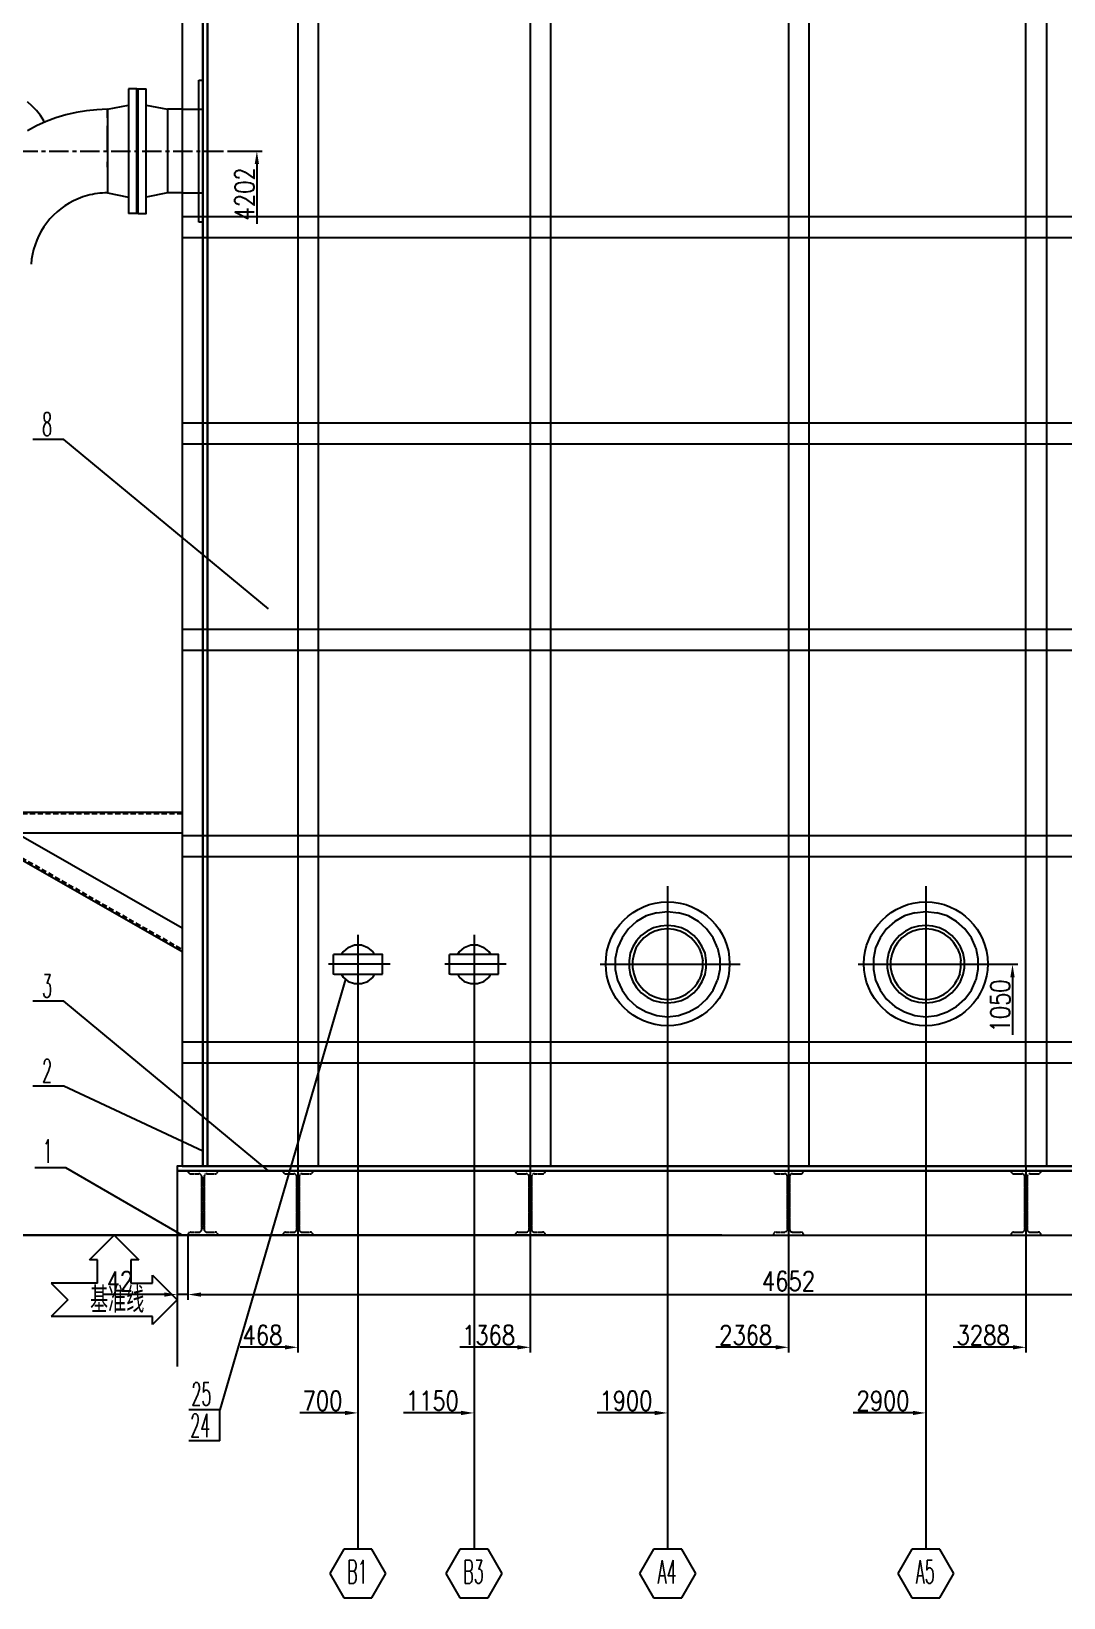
# Model space of a CAD drawing. Header units: millimetres. Extents: x -19109 to 7803, y 10081 to 29089.
# Drawn here: x -15458 to -11460, y 19967 to 26039 of the extents above; entities that cross this region are included whole.
import ezdxf
from ezdxf.enums import TextEntityAlignment as Align

# ---------------------------------------------------------------- set-up
doc = ezdxf.new("R2010")
doc.units = ezdxf.units.MM
for name, pattern in [('CENTER', [50.8, 31.75, -6.35, 6.35, -6.35]), ('CENTERX2', [4, 2.5, -0.5, 0.5, -0.5]), ('HIDDEN', [0.375, 0.25, -0.125])]:
    doc.linetypes.add(name, pattern=pattern)
for name, color, linetype in [('2细线层', 4, 'Continuous'), ('_CENTER', 1, 'CENTERX2'), ('DATA', 4, 'Continuous'), ('DIM', 4, 'Continuous'), ('HIDDEN', 6, 'HIDDEN')]:
    doc.layers.add(name, color=color, linetype=linetype)
doc.styles.add('JEREH', font='romans.shx', dxfattribs={"width": 0.7, "bigfont": 'hztxt.shx'})
doc.styles.add('TH_GBDIM', font='romans.shx', dxfattribs={"width": 0.8, "bigfont": 'gbcbig.shx'})
doc.styles.add('残雪', font='romans.shx', dxfattribs={"width": 0.5, "bigfont": 'hztxt.shx'})
doc.dimstyles.new('TH_GBDIM', dxfattribs={"dimscale": 10, "dimtxt": 7.5, "dimasz": 5, "dimexe": 2, "dimexo": 0, "dimgap": 1.5, "dimtad": 1, "dimdec": 0, "dimzin": 0, "dimdsep": 46, "dimtxsty": 'TH_GBDIM', "dimcen": 5, "dimclrd": 130, "dimclre": 130, "dimclrt": 3, "dimadec": 0, "dimazin": 0, "dimtfac": 0.714286, "dimtdec": 0, "dimtmove": 0, "dimatfit": 3, "dimfxl": 1, "dimtzin": 0, "dimlwd": -1, "dimlwe": -1, "dimarcsym": 0})
doc.dimstyles.new('TH_GBDIM1', dxfattribs={"dimscale": 10, "dimtxt": 7.5, "dimasz": 5, "dimexe": 2, "dimexo": 0, "dimgap": 1, "dimtad": 1, "dimjust": 2, "dimdec": 0, "dimzin": 0, "dimdsep": 46, "dimtxsty": 'TH_GBDIM', "dimcen": 5, "dimse1": 1, "dimsd1": 1, "dimclrd": 130, "dimclre": 130, "dimclrt": 3, "dimadec": 0, "dimazin": 0, "dimtfac": 0.714286, "dimtdec": 0, "dimtmove": 0, "dimatfit": 3, "dimfxl": 1, "dimtzin": 0, "dimlwd": -1, "dimlwe": -1, "dimarcsym": 0})

# ---------------------------------------------------------------- blocks, each defined once
blk = doc.blocks.new('*U2')
at = {"color": 0}
blk.add_lwpolyline([(400, 0), (400, -4696), (480, -4696), (480, 0)], close=True, dxfattribs=at)
blk = doc.blocks.new('*U3')
at = {"color": 0, "linetype": 'ByBlock', "lineweight": -2, "transparency": 16777216, "rotation": 90}
blk.add_blockref('*U2', (-14873.5, 21640.5), dxfattribs=at)
blk = doc.blocks.new('*U4')
at = {"color": 0}
blk.add_lwpolyline([(400, 0), (400, -4696), (480, -4696), (480, 0)], close=True, dxfattribs=at)
blk = doc.blocks.new('*U5')
at = {"color": 0, "linetype": 'ByBlock', "lineweight": -2, "transparency": 16777216, "rotation": 90}
blk.add_blockref('*U4', (20330.6, 26473.9), dxfattribs=at)
blk = doc.blocks.new('*U6')
at = {"color": 0}
blk.add_lwpolyline([(400, 0), (400, -4696), (480, -4696), (480, 0)], close=True, dxfattribs=at)
blk = doc.blocks.new('*U7')
at = {"color": 0, "linetype": 'ByBlock', "lineweight": -2, "transparency": 16777216, "rotation": 90}
blk.add_blockref('*U6', (20330.6, 26473.9), dxfattribs=at)
blk = doc.blocks.new('*U8')
at = {"color": 0}
blk.add_lwpolyline([(400, 0), (400, -4696), (480, -4696), (480, 0)], close=True, dxfattribs=at)
blk = doc.blocks.new('*U9')
at = {"color": 0, "linetype": 'ByBlock', "lineweight": -2, "transparency": 16777216, "rotation": 90}
blk.add_blockref('*U8', (20330.6, 26473.9), dxfattribs=at)
blk = doc.blocks.new('*U10')
at = {"color": 0}
blk.add_lwpolyline([(400, 0), (400, -4696), (480, -4696), (480, 0)], close=True, dxfattribs=at)
blk = doc.blocks.new('*U11')
at = {"color": 0, "linetype": 'ByBlock', "lineweight": -2, "transparency": 16777216, "rotation": 90}
blk.add_blockref('*U10', (20330.6, 26473.9), dxfattribs=at)
blk = doc.blocks.new('A$C671C6A0B')
at = {"color": 1, "linetype": 'CENTER', "lineweight": -3, "ltscale": 100}
for p, q in [((-9.9, 302.7), (-9.9, -298.7)), ((-271.4, 0), (271.4, 0))]:
    blk.add_line(p, q, dxfattribs=at)
for points in [[(-92.6, 187.3), (-130.3, 165.4)], [(-52.4, 199.5), (-92.6, 187.3)], [(-52.4, 199.5), (-9.9, 204.3), (-9.9, 204.3), (32.7, 199.5)], [(72.8, 187.3), (32.7, 199.5)], [(109.3, 165.4), (72.8, 187.3)], [(-161.9, 137.4), (-186.2, 102.2)], [(-130.3, 165.4), (-161.9, 137.4)], [(-88.9, 128.9), (-112, 111.9)], [(-64.6, 141.1), (-88.9, 128.9)], [(-59.7, 128.9), (-82.8, 116.8)], [(-37.8, 148.4), (-64.6, 141.1)], [(-35.4, 135), (-59.7, 128.9)], [(16.9, 148.4), (-9.9, 150.8), (-9.9, 150.8), (-37.8, 148.4)], [(14.5, 135), (-9.9, 137.4), (-9.9, 137.4), (-35.4, 135)], [(38.8, 128.9), (14.5, 135)], [(43.6, 141.1), (16.9, 148.4)], [(61.9, 116.8), (38.8, 128.9)], [(69.2, 128.9), (43.6, 141.1)], [(91.1, 111.9), (69.2, 128.9)], [(140.9, 137.4), (109.3, 165.4)], [(166.5, 102.2), (140.9, 137.4)], [(-204.5, 63.2), (-213, 21.9)], [(-186.2, 102.2), (-204.5, 63.2)], [(-144.9, 68.1), (-154.6, 42.6)], [(-130.3, 91.2), (-144.9, 68.1)], [(-132.7, 62), (-141.2, 37.7)], [(-119.3, 82.7), (-132.7, 62)], [(-112, 111.9), (-130.3, 91.2)], [(-102.3, 102.2), (-119.3, 82.7)], [(-82.8, 116.8), (-102.3, 102.2)], [(81.3, 102.2), (61.9, 116.8)], [(98.4, 82.7), (81.3, 102.2)], [(109.3, 91.2), (91.1, 111.9)], [(111.8, 62), (98.4, 82.7)], [(123.9, 68.1), (109.3, 91.2)], [(111.8, 62), (121.5, 37.7)], [(134.9, 42.6), (123.9, 68.1)], [(183.5, 63.2), (166.5, 102.2)], [(183.5, 63.2), (192, 21.9), (192, 21.9), (192, -20.7), (192, -20.7), (183.5, -62)], [(-213, 21.9), (-213, -20.7), (-213, -20.7), (-204.5, -62)], [(-154.6, 42.6), (-159.5, 14.6)], [(-159.5, 14.6), (-159.5, -13.4)], [(-141.2, 37.7), (-146.1, 13.4), (-146.1, 13.4), (-146.1, -12.2)], [(121.5, 37.7), (126.3, 13.4)], [(121.5, -36.5), (126.3, -12.2), (126.3, -12.2), (126.3, 13.4)], [(139.7, 14.6), (134.9, 42.6)], [(139.7, -13.4), (139.7, 14.6)], [(-159.5, -13.4), (-154.6, -40.1)], [(-154.6, -40.1), (-144.9, -66.9)], [(-146.1, -12.2), (-141.2, -36.5)], [(-141.2, -36.5), (-132.7, -59.6)], [(-132.7, -59.6), (-119.3, -81.5)], [(-9.9, -136.2), (5.7, -135.1), (20.8, -132.3), (35.2, -128.1), (48.9, -122.3), (61.8, -115.2), (73.9, -106.6), (85, -96.7), (95, -85.5), (104, -73.2), (111.8, -59.6)], [(121.5, -36.5), (111.8, -59.6)], [(123.9, -66.9), (134.9, -40.1)], [(134.9, -40.1), (139.7, -13.4)], [(-204.5, -62), (-186.2, -100.9)], [(-186.2, -100.9), (-161.9, -135)], [(-144.9, -66.9), (-130.3, -90)], [(-130.3, -90), (-112, -110.7)], [(-119.3, -81.5), (-102.3, -99.7)], [(-112, -110.7), (-88.9, -127.7)], [(-102.3, -99.7), (-82.8, -115.5)], [(-82.8, -115.5), (-59.7, -126.5)], [(69.2, -127.7), (91.1, -110.7)], [(91.1, -110.7), (109.3, -90)], [(109.3, -90), (123.9, -66.9)], [(140.9, -135), (166.5, -100.9)], [(166.5, -100.9), (183.5, -62)], [(-161.9, -135), (-130.3, -164.2)], [(-130.3, -164.2), (-92.6, -184.9)], [(-88.9, -127.7), (-64.6, -139.9)], [(-64.6, -139.9), (-37.8, -147.2), (-37.8, -147.2), (-9.9, -149.6), (-9.9, -149.6), (16.9, -147.2)], [(-59.7, -126.5), (-35.4, -133.8), (-35.4, -133.8), (-9.9, -136.2)], [(16.9, -147.2), (43.6, -139.9)], [(43.6, -139.9), (69.2, -127.7)], [(72.8, -184.9), (109.3, -164.2)], [(109.3, -164.2), (140.9, -135)], [(-92.6, -184.9), (-52.4, -198.2)], [(-52.4, -198.2), (-9.9, -203.1)], [(-9.9, -203.1), (32.7, -198.2)], [(32.7, -198.2), (72.8, -184.9)]]:
    blk.add_lwpolyline(points)
at = {"color": 0}
blk.add_circle((-9.9, 2), 240, dxfattribs=at)
blk = doc.blocks.new('A$C70F3503E')
at = {"color": 1, "linetype": 'CENTER', "lineweight": -3, "ltscale": 100}
for p, q in [((0, -113.9), (0, 149.8)), ((-124.9, 0), (113.6, 0))]:
    blk.add_line(p, q, dxfattribs=at)
at = {"lineweight": -3}
for points in [[(-38.2, 66.5), (-58.8, 49.6)], [(12.6, 75), (-14, 75), (-14, 75), (-38.2, 66.5)], [(38, 66.5), (12.6, 75)], [(57.4, 49.6), (38, 66.5)], [(-91.4, 38.7), (-95, 38.7)], [(-95, 38.7), (-95, -37.5), (-95, -37.5), (-91.4, -37.5)], [(-80.5, 38.7), (-91.4, 38.7)], [(-62.4, 38.7), (-80.5, 38.7)], [(-58.8, 49.6), (-64.8, 38.7)], [(-39.4, 38.7), (-62.4, 38.7)], [(-14, 38.7), (-39.4, 38.7)], [(12.6, 38.7), (-14, 38.7)], [(39.2, 38.7), (12.6, 38.7)], [(62.2, 38.7), (39.2, 38.7)], [(64.6, 37.5), (57.4, 49.6)], [(79.1, 38.7), (62.2, 38.7)], [(91.2, 38.7), (79.1, 38.7)], [(91.2, 38.7), (94.9, 38.7), (94.9, 38.7), (94.9, -37.5)], [(-91.4, -37.5), (-80.5, -37.5)], [(-80.5, -37.5), (-62.4, -37.5)], [(-64.8, -37.5), (-58.8, -48.4)], [(-62.4, -37.5), (-39.4, -37.5)], [(-58.8, -48.4), (-38.2, -65.3)], [(-39.4, -37.5), (-14, -37.5)], [(-14, -37.5), (12.6, -37.5)], [(-1.9, -37.5), (0.5, -37.5)], [(12.6, -37.5), (39.2, -37.5)], [(38, -65.3), (57.4, -48.4)], [(39.2, -37.5), (62.2, -37.5)], [(57.4, -48.4), (64.6, -37.5)], [(62.2, -37.5), (79.1, -37.5)], [(79.1, -37.5), (91.2, -37.5)], [(91.2, -37.5), (94.9, -37.5)], [(38, -65.3), (12.6, -75), (12.6, -75), (-14, -75), (-14, -75), (-38.2, -65.3)]]:
    blk.add_lwpolyline(points, dxfattribs=at)
blk = doc.blocks.new('*D41')
at = {"color": 130, "transparency": 16777216}
for p, q in [((-15862.6, 25574.5), (-15862.6, 28556.7)), ((-9167.5, 27266.5), (-9167.5, 28556.7)), ((-15812.6, 28536.7), (-9217.5, 28536.7))]:
    blk.add_line(p, q, dxfattribs=at)
for points in [[(-15812.6, 28545), (-15812.6, 28528.3), (-15862.6, 28536.7)], [(-9217.5, 28545), (-9217.5, 28528.3), (-9167.5, 28536.7)]]:
    blk.add_solid(points, dxfattribs=at)
at = {"layer": 'Defpoints', "color": 0, "transparency": 16777216}
for p in [(-9167.5, 28536.7), (-9167.5, 27266.5), (-15862.6, 25574.5)]:
    blk.add_point(p, dxfattribs=at)
at = {"color": 3, "transparency": 16777216, "insert": (-12515, 28589.2), "char_height": 75, "attachment_point": 5, "style": 'TH_GBDIM'}
blk.add_mtext('6695', dxfattribs=at)
blk = doc.blocks.new('*D42')
at = {"color": 130, "transparency": 16777216}
for p, q in [((-12784.2, 27972.4), (-16752.1, 27972.4)), ((-16732.1, 27922.4), (-16732.1, 21422.5)), ((-12784.2, 21372.5), (-16752.1, 21372.5))]:
    blk.add_line(p, q, dxfattribs=at)
for points in [[(-16740.5, 27922.4), (-16723.8, 27922.4), (-16732.1, 27972.4)], [(-16740.5, 21422.5), (-16723.8, 21422.5), (-16732.1, 21372.5)]]:
    blk.add_solid(points, dxfattribs=at)
at = {"layer": 'Defpoints', "color": 0, "transparency": 16777216}
for p in [(-12784.2, 27972.4), (-16732.1, 21372.5), (-12784.2, 21372.5)]:
    blk.add_point(p, dxfattribs=at)
at = {"color": 3, "transparency": 16777216, "insert": (-16784.6, 24672.5), "char_height": 75, "attachment_point": 5, "rotation": 90, "style": 'TH_GBDIM'}
blk.add_mtext('6600', dxfattribs=at)
blk = doc.blocks.new('A$C07553A29')
at = {"layer": 'HIDDEN', "lineweight": -3, "ltscale": 5}
for p, q in [((-58, -1.6), (-58, 0)), ((-58, 0), (58, 0)), ((58, -1.6), (58, 0)), ((-47.8, -11.7), (-15.4, -11.7)), ((-4.1, -226.1), (-4.1, -23.4)), ((-4.1, -23.4), (-4.1, -226.1)), ((-4.1, -226.1), (-4.1, -23.4)), ((-4.1, -23.4), (-4.1, -226.1)), ((4.1, -226.1), (4.1, -23.4)), ((4.1, -23.4), (4.1, -226.1)), ((4.1, -226.1), (4.1, -23.4)), ((4.1, -23.4), (4.1, -226.1)), ((15.4, -11.7), (47.8, -11.7)), ((-47.8, -237.9), (-15.4, -237.9)), ((15.4, -237.9), (47.8, -237.9)), ((-58, -248), (-58, -249.6)), ((-58, -249.6), (58, -249.6)), ((58, -248), (58, -249.6))]:
    blk.add_line(p, q, dxfattribs=at)
for centre, radius, start, end in [((-47.8, -1.6), 10.2, 180, 270), ((-15.8, -23.4), 11.7, 0, 90), ((15.8, -23.4), 11.7, 90, 180), ((47.8, -1.6), 10.2, 270, 0), ((-47.8, -248), 10.2, 90, 180), ((-15.8, -226.1), 11.7, 270, 0), ((15.8, -226.1), 11.7, 180, 270), ((47.8, -248), 10.2, 0, 90)]:
    blk.add_arc(centre, radius, start, end, dxfattribs=at)
blk = doc.blocks.new('*D45')
at = {"color": 130, "transparency": 16777216}
for p, q in [((-14893.5, 21372.5), (-14893.5, 21122.2)), ((-14851.5, 21372.5), (-14851.5, 21122.2)), ((-14943.5, 21142.2), (-15178.5, 21142.2)), ((-14851.5, 21142.2), (-14893.5, 21142.2)), ((-14801.5, 21142.2), (-14751.5, 21142.2))]:
    blk.add_line(p, q, dxfattribs=at)
for points in [[(-14943.5, 21150.5), (-14943.5, 21133.9), (-14893.5, 21142.2)], [(-14801.5, 21150.5), (-14801.5, 21133.9), (-14851.5, 21142.2)]]:
    blk.add_solid(points, dxfattribs=at)
at = {"layer": 'Defpoints', "color": 0, "transparency": 16777216}
for p in [(-14893.5, 21372.5), (-14851.5, 21372.5), (-14851.5, 21142.2)]:
    blk.add_point(p, dxfattribs=at)
at = {"color": 3, "transparency": 16777216, "insert": (-15114.9, 21194.7), "char_height": 75, "attachment_point": 5, "style": 'TH_GBDIM'}
blk.add_mtext('42', dxfattribs=at)
blk = doc.blocks.new('*D46')
at = {"color": 130, "transparency": 16777216}
for p, q in [((-10199.5, 21373.3), (-10199.5, 21122.2)), ((-14851.5, 21372.5), (-14851.5, 21122.2)), ((-14801.5, 21142.2), (-10249.5, 21142.2))]:
    blk.add_line(p, q, dxfattribs=at)
for points in [[(-14801.5, 21150.5), (-14801.5, 21133.9), (-14851.5, 21142.2)], [(-10249.5, 21150.5), (-10249.5, 21133.9), (-10199.5, 21142.2)]]:
    blk.add_solid(points, dxfattribs=at)
at = {"layer": 'Defpoints', "color": 0, "transparency": 16777216}
for p in [(-10199.5, 21373.3), (-14851.5, 21372.5), (-10199.5, 21142.2)]:
    blk.add_point(p, dxfattribs=at)
at = {"color": 3, "transparency": 16777216, "insert": (-12525.5, 21194.7), "char_height": 75, "attachment_point": 5, "style": 'TH_GBDIM'}
blk.add_mtext('4652', dxfattribs=at)
blk = doc.blocks.new('A$C12E202FC')
at = {"layer": 'DATA', "lineweight": -3}
for p, q in [((-95.6, -95.6), (0, 0)), ((0, 0), (95.6, -95.6)), ((-65, -95.6), (-95.6, -95.6)), ((-65, -185.8), (-65, -95.6)), ((65, -95.6), (65, -185.8)), ((95.6, -95.6), (65, -95.6)), ((149.2, -155.1), (244.8, -250.7)), ((149.2, -185.8), (149.2, -155.1)), ((-244.1, -185.8), (-179.1, -250.7)), ((-65, -185.8), (-244.1, -185.8)), ((65, -185.8), (149.2, -185.8)), ((-179.1, -250.7), (-244.1, -315.7)), ((244.8, -250.7), (149.2, -346.3)), ((149.2, -315.7), (-244.1, -315.7)), ((149.2, -346.3), (149.2, -315.7))]:
    blk.add_line(p, q, dxfattribs=at)
at = {"layer": 'DIM', "lineweight": -3, "style": 'JEREH', "width": 0.7}
blk.add_text('基准线', height=100, dxfattribs=at).set_placement((-93.2, -300.7))
blk = doc.blocks.new('*D52')
at = {"color": 130, "transparency": 16777216}
for p, q in [((-14425.5, 21640.5), (-14425.5, 20917.8)), ((-14475.5, 20937.8), (-14649.8, 20937.8))]:
    blk.add_line(p, q, dxfattribs=at)
blk.add_solid([(-14475.5, 20946.1), (-14475.5, 20929.5), (-14425.5, 20937.8)], dxfattribs=at)
at = {"layer": 'Defpoints', "color": 0, "transparency": 16777216}
for p in [(-14893.5, 21622.5), (-14425.5, 21640.5), (-14425.5, 20937.8)]:
    blk.add_point(p, dxfattribs=at)
at = {"color": 3, "transparency": 16777216, "insert": (-14562.6, 20985.3), "char_height": 75, "attachment_point": 5, "style": 'TH_GBDIM'}
blk.add_mtext('468', dxfattribs=at)
blk = doc.blocks.new('*D53')
at = {"color": 130, "transparency": 16777216}
for p, q in [((-13525.5, 21640.5), (-13525.5, 20917.8)), ((-13575.5, 20937.8), (-13798.3, 20937.8))]:
    blk.add_line(p, q, dxfattribs=at)
blk.add_solid([(-13575.5, 20946.1), (-13575.5, 20929.5), (-13525.5, 20937.8)], dxfattribs=at)
at = {"layer": 'Defpoints', "color": 0, "transparency": 16777216}
for p in [(-14893.5, 21622.5), (-13525.5, 21640.5), (-13525.5, 20937.8)]:
    blk.add_point(p, dxfattribs=at)
at = {"color": 3, "transparency": 16777216, "insert": (-13686.9, 20985.3), "char_height": 75, "attachment_point": 5, "style": 'TH_GBDIM'}
blk.add_mtext('1368', dxfattribs=at)
blk = doc.blocks.new('*D54')
at = {"color": 130, "transparency": 16777216}
for p, q in [((-12525.5, 21640.5), (-12525.5, 20917.8)), ((-12575.5, 20937.8), (-12806.9, 20937.8))]:
    blk.add_line(p, q, dxfattribs=at)
blk.add_solid([(-12575.5, 20946.1), (-12575.5, 20929.5), (-12525.5, 20937.8)], dxfattribs=at)
at = {"layer": 'Defpoints', "color": 0, "transparency": 16777216}
for p in [(-14893.5, 21622.5), (-12525.5, 21640.5), (-12525.5, 20937.8)]:
    blk.add_point(p, dxfattribs=at)
at = {"color": 3, "transparency": 16777216, "insert": (-12691.2, 20985.3), "char_height": 75, "attachment_point": 5, "style": 'TH_GBDIM'}
blk.add_mtext('2368', dxfattribs=at)
blk = doc.blocks.new('*D55')
at = {"color": 130, "transparency": 16777216}
for p, q in [((-11605.5, 21640.5), (-11605.5, 20917.8)), ((-11655.5, 20937.8), (-11886.9, 20937.8))]:
    blk.add_line(p, q, dxfattribs=at)
blk.add_solid([(-11655.5, 20946.1), (-11655.5, 20929.5), (-11605.5, 20937.8)], dxfattribs=at)
at = {"layer": 'Defpoints', "color": 0, "transparency": 16777216}
for p in [(-14893.5, 21640.5), (-11605.5, 21640.5), (-11605.5, 20937.8)]:
    blk.add_point(p, dxfattribs=at)
at = {"color": 3, "transparency": 16777216, "insert": (-11771.2, 20985.3), "char_height": 75, "attachment_point": 5, "style": 'TH_GBDIM'}
blk.add_mtext('3288', dxfattribs=at)
blk = doc.blocks.new('*D56')
at = {"color": 130, "transparency": 16777216}
for p, q in [((-10705.5, 21640.5), (-10705.5, 20917.8)), ((-10755.5, 20937.8), (-10986.9, 20937.8))]:
    blk.add_line(p, q, dxfattribs=at)
blk.add_solid([(-10755.5, 20946.1), (-10755.5, 20929.5), (-10705.5, 20937.8)], dxfattribs=at)
at = {"layer": 'Defpoints', "color": 0, "transparency": 16777216}
for p in [(-14893.5, 21640.5), (-10705.5, 21640.5), (-10705.5, 20937.8)]:
    blk.add_point(p, dxfattribs=at)
at = {"color": 3, "transparency": 16777216, "insert": (-10871.2, 20985.3), "char_height": 75, "attachment_point": 5, "style": 'TH_GBDIM'}
blk.add_mtext('4188', dxfattribs=at)
blk = doc.blocks.new('*D73')
at = {"color": 130, "transparency": 16777216}
for p, q in [((-11712.2, 22422.5), (-11637.7, 22422.5)), ((-11657.7, 22372.5), (-11657.7, 22149.7))]:
    blk.add_line(p, q, dxfattribs=at)
blk.add_solid([(-11666.1, 22372.5), (-11649.4, 22372.5), (-11657.7, 22422.5)], dxfattribs=at)
at = {"layer": 'Defpoints', "color": 0, "transparency": 16777216}
for p in [(-11712.2, 22422.5), (-11657.7, 22422.5), (-11741.4, 21372.5)]:
    blk.add_point(p, dxfattribs=at)
at = {"color": 3, "transparency": 16777216, "insert": (-11705.2, 22261.1), "char_height": 75, "attachment_point": 5, "rotation": 90, "style": 'TH_GBDIM'}
blk.add_mtext('1050', dxfattribs=at)
blk = doc.blocks.new('*D75')
at = {"color": 130, "transparency": 16777216}
for p, q in [((-14682.9, 25574.5), (-14564.6, 25574.5)), ((-14584.6, 25524.5), (-14584.6, 25293.1))]:
    blk.add_line(p, q, dxfattribs=at)
blk.add_solid([(-14593, 25524.5), (-14576.3, 25524.5), (-14584.6, 25574.5)], dxfattribs=at)
at = {"layer": 'Defpoints', "color": 0, "transparency": 16777216}
for p in [(-14682.9, 25574.5), (-14584.6, 25574.5), (-14667.9, 21372.5)]:
    blk.add_point(p, dxfattribs=at)
at = {"color": 3, "transparency": 16777216, "insert": (-14632.1, 25408.8), "char_height": 75, "attachment_point": 5, "rotation": 90, "style": 'TH_GBDIM'}
blk.add_mtext('4202', dxfattribs=at)
blk = doc.blocks.new('*D76')
at = {"color": 130, "transparency": 16777216}
for p, q in [((-10892, 26037.2), (-10892, 26355.2)), ((-10942, 26335.2), (-11156.3, 26335.2))]:
    blk.add_line(p, q, dxfattribs=at)
blk.add_solid([(-10942, 26343.5), (-10942, 26326.8), (-10892, 26335.2)], dxfattribs=at)
at = {"layer": 'Defpoints', "color": 0, "transparency": 16777216}
for p in [(-10892, 26335.2), (-10892, 26037.2), (-14893.5, 21445.5)]:
    blk.add_point(p, dxfattribs=at)
at = {"color": 3, "transparency": 16777216, "insert": (-11049.1, 26382.7), "char_height": 75, "attachment_point": 5, "style": 'TH_GBDIM'}
blk.add_mtext('4001', dxfattribs=at)
blk = doc.blocks.new('*D79')
at = {"color": 130, "transparency": 16777216}
for p, q in [((-13943.5, 27109.7), (-13943.5, 27274.2)), ((-13993.5, 27254.2), (-14167.8, 27254.2))]:
    blk.add_line(p, q, dxfattribs=at)
blk.add_solid([(-13993.5, 27262.5), (-13993.5, 27245.9), (-13943.5, 27254.2)], dxfattribs=at)
at = {"layer": 'Defpoints', "color": 0, "transparency": 16777216}
for p in [(-13943.5, 27254.2), (-13943.5, 27109.7), (-14893.5, 21445.5)]:
    blk.add_point(p, dxfattribs=at)
at = {"color": 3, "transparency": 16777216, "insert": (-14080.6, 27301.7), "char_height": 75, "attachment_point": 5, "style": 'TH_GBDIM'}
blk.add_mtext('950', dxfattribs=at)
blk = doc.blocks.new('*D80')
at = {"color": 130, "transparency": 16777216}
for p, q in [((-13043.5, 27268.9), (-13266.3, 27268.9)), ((-12993.5, 26102.3), (-12993.5, 27288.9))]:
    blk.add_line(p, q, dxfattribs=at)
blk.add_solid([(-13043.5, 27277.2), (-13043.5, 27260.5), (-12993.5, 27268.9)], dxfattribs=at)
at = {"layer": 'Defpoints', "color": 0, "transparency": 16777216}
for p in [(-12993.5, 27268.9), (-12993.5, 26102.3), (-14893.5, 21445.5)]:
    blk.add_point(p, dxfattribs=at)
at = {"color": 3, "transparency": 16777216, "insert": (-13154.9, 27316.4), "char_height": 75, "attachment_point": 5, "style": 'TH_GBDIM'}
blk.add_mtext('1900', dxfattribs=at)
blk = doc.blocks.new('*D81')
at = {"color": 130, "transparency": 16777216}
for p, q in [((-14193.5, 21800.1), (-14193.5, 20663.4)), ((-14243.5, 20683.4), (-14417.8, 20683.4))]:
    blk.add_line(p, q, dxfattribs=at)
blk.add_solid([(-14243.5, 20691.7), (-14243.5, 20675.1), (-14193.5, 20683.4)], dxfattribs=at)
at = {"layer": 'Defpoints', "color": 0, "transparency": 16777216}
for p in [(-14193.5, 21800.1), (-14893.5, 21445.5), (-14193.5, 20683.4)]:
    blk.add_point(p, dxfattribs=at)
at = {"color": 3, "transparency": 16777216, "insert": (-14330.6, 20730.9), "char_height": 75, "attachment_point": 5, "style": 'TH_GBDIM'}
blk.add_mtext('700', dxfattribs=at)
blk = doc.blocks.new('*D82')
at = {"color": 130, "transparency": 16777216}
for p, q in [((-13743.5, 20734.9), (-13743.5, 20663.4)), ((-13793.5, 20683.4), (-14016.3, 20683.4))]:
    blk.add_line(p, q, dxfattribs=at)
blk.add_solid([(-13793.5, 20691.7), (-13793.5, 20675.1), (-13743.5, 20683.4)], dxfattribs=at)
at = {"layer": 'Defpoints', "color": 0, "transparency": 16777216}
for p in [(-14893.5, 21372.5), (-13743.5, 20734.9), (-13743.5, 20683.4)]:
    blk.add_point(p, dxfattribs=at)
at = {"color": 3, "transparency": 16777216, "insert": (-13904.9, 20730.9), "char_height": 75, "attachment_point": 5, "style": 'TH_GBDIM'}
blk.add_mtext('1150', dxfattribs=at)
blk = doc.blocks.new('*D83')
at = {"color": 130, "transparency": 16777216}
for p, q in [((-12993.5, 21436.5), (-12993.5, 20663.4)), ((-13043.5, 20683.4), (-13266.3, 20683.4))]:
    blk.add_line(p, q, dxfattribs=at)
blk.add_solid([(-13043.5, 20691.7), (-13043.5, 20675.1), (-12993.5, 20683.4)], dxfattribs=at)
at = {"layer": 'Defpoints', "color": 0, "transparency": 16777216}
for p in [(-14893.5, 21497.5), (-12993.5, 21436.5), (-12993.5, 20683.4)]:
    blk.add_point(p, dxfattribs=at)
at = {"color": 3, "transparency": 16777216, "insert": (-13154.9, 20730.9), "char_height": 75, "attachment_point": 5, "style": 'TH_GBDIM'}
blk.add_mtext('1900', dxfattribs=at)
blk = doc.blocks.new('*D84')
at = {"color": 130, "transparency": 16777216}
for p, q in [((-11993.5, 21497.5), (-11993.5, 20663.4)), ((-12043.5, 20683.4), (-12274.9, 20683.4))]:
    blk.add_line(p, q, dxfattribs=at)
blk.add_solid([(-12043.5, 20691.7), (-12043.5, 20675.1), (-11993.5, 20683.4)], dxfattribs=at)
at = {"layer": 'Defpoints', "color": 0, "transparency": 16777216}
for p in [(-14893.5, 21497.5), (-11993.5, 21497.5), (-11993.5, 20683.4)]:
    blk.add_point(p, dxfattribs=at)
at = {"color": 3, "transparency": 16777216, "insert": (-12159.2, 20730.9), "char_height": 75, "attachment_point": 5, "style": 'TH_GBDIM'}
blk.add_mtext('2900', dxfattribs=at)

msp = doc.modelspace()

# ---------------------------------------------------------------- linework, layer by layer
at = {"lineweight": -3}
for p, q in [((-14809.5, 25299.5), (-14809.5, 25849.5)), ((-14809.5, 25849.5), (-14793.5, 25849.5)), ((-14793.5, 25412.7), (-14793.5, 25849.5)), ((-14873.5, 25736.7), (-14930.6, 25736.7)), ((-14873.5, 25736.7), (-14793.5, 25736.7)), ((-14793.5, 25574.5), (-14793.5, 25299.5)), ((-14873.5, 25412.7), (-14930.6, 25412.7)), ((-14873.5, 25412.7), (-14793.5, 25412.7)), ((-14793.5, 25299.5), (-14809.5, 25299.5))]:
    msp.add_line(p, q, dxfattribs=at)
at = {"color": 4, "lineweight": -3, "ltscale": 10}
for p, q in [((-15332.8, 24457.1), (-15452.8, 24457.1)), ((-14539.2, 23800.4), (-15332.8, 24457.1)), ((-14241.2, 22364.5), (-14728.3, 20695.5)), ((-15332.8, 22279.3), (-15452.8, 22279.3)), ((-14539.2, 21622.5), (-15332.8, 22279.3)), ((-15332.8, 21950.7), (-15452.8, 21950.7)), ((-14793.5, 21698.5), (-15332.8, 21950.7)), ((-15324.3, 21633.9), (-15444.3, 21633.9)), ((-14876.3, 21374.1), (-15324.3, 21633.9)), ((-14728.3, 20695.5), (-14848.3, 20695.5)), ((-14728.3, 20575.5), (-14728.3, 20695.5)), ((-14728.3, 20575.5), (-14848.3, 20575.5))]:
    msp.add_line(p, q, dxfattribs=at)
at = {"ltscale": 10}
for p, q in [((-15678.3, 23012.4), (-14873.5, 23012.4)), ((-14873.5, 23012.4), (-14873.5, 23005.4)), ((-15678.3, 22932.4), (-14873.5, 22932.4)), ((-15678.3, 22932.4), (-14873.5, 22472.1)), ((-15517.2, 22932.4), (-14873.5, 22564.2))]:
    msp.add_line(p, q, dxfattribs=at)
at = {"color": 0}
for p, q in [((-15553, 21372.5), (-14893.5, 21372.5)), ((-14893.5, 21372.5), (-10893.5, 21372.5)), ((-14893.5, 21372.5), (-14893.5, 20863.6))]:
    msp.add_line(p, q, dxfattribs=at)
for points in [[(-14873.5, 21640.5), (-14793.5, 21640.5), (-14793.5, 26140.5), (-14873.5, 26140.5)], [(-14793.5, 21640.5), (-14775.5, 21640.5), (-14775.5, 26140.5), (-14793.5, 26140.5)], [(-14775.5, 21640.5), (-10275.5, 21640.5), (-10275.5, 26140.5), (-14775.5, 26140.5)], [(-14425.5, 21640.5), (-14345.5, 21640.5), (-14345.5, 26140.5), (-14425.5, 26140.5)], [(-13525.5, 21640.5), (-13445.5, 21640.5), (-13445.5, 26140.5), (-13525.5, 26140.5)], [(-12525.5, 21640.5), (-12445.5, 21640.5), (-12445.5, 26140.5), (-12525.5, 26140.5)], [(-11525.5, 21640.5), (-11605.5, 21640.5), (-11605.5, 26140.5), (-11525.5, 26140.5)], [(-14893.5, 21622.5), (-10157.5, 21622.5), (-10157.5, 21640.5), (-14893.5, 21640.5)], [(-14893.5, 21372.5), (-10157.5, 21372.5), (-10157.5, 21622.5), (-14893.5, 21622.5)]]:
    msp.add_lwpolyline(points, close=True, dxfattribs=at)
at = {"lineweight": -3}
for points in [[(-15049.6, 25814.7), (-15049.6, 25816.1), (-15049.6, 25816.1), (-15081.4, 25816.1)], [(-15081.4, 25816.1), (-15081.4, 25814.7)], [(-15081.4, 25814.7), (-15081.4, 25811)], [(-15081.4, 25811), (-15081.4, 25805)], [(-15049.6, 25811), (-15049.6, 25814.7)], [(-15049.6, 25805), (-15049.6, 25811)], [(-15045.2, 25814.7), (-15045.2, 25816.1), (-15045.2, 25816.1), (-15013.4, 25816.1)], [(-15045.2, 25814.7), (-15045.2, 25811)], [(-15045.2, 25811), (-15045.2, 25805)], [(-15013.4, 25814.7), (-15013.4, 25816.1)], [(-15013.4, 25811), (-15013.4, 25814.7)], [(-15013.4, 25805), (-15013.4, 25811)], [(-15455, 25749.4), (-15473.7, 25765.5)], [(-15438.2, 25732), (-15455, 25749.4)], [(-15163.8, 25736), (-15163.8, 25736.7), (-15163.8, 25736.7), (-15081.4, 25752.7)], [(-15081.4, 25805), (-15081.4, 25796.3)], [(-15081.4, 25796.3), (-15081.4, 25785.6)], [(-15081.4, 25785.6), (-15081.4, 25772.8)], [(-15081.4, 25772.8), (-15081.4, 25757.8)], [(-15081.4, 25757.8), (-15081.4, 25741)], [(-15049.6, 25796.3), (-15049.6, 25805)], [(-15049.6, 25785.6), (-15049.6, 25796.3)], [(-15049.6, 25772.8), (-15049.6, 25785.6)], [(-15045.2, 25779.6), (-15049.6, 25779.6)], [(-15049.6, 25757.8), (-15049.6, 25772.8)], [(-15049.6, 25741), (-15049.6, 25757.8)], [(-15045.2, 25805), (-15045.2, 25796.3)], [(-15045.2, 25796.3), (-15045.2, 25785.6)], [(-15045.2, 25785.6), (-15045.2, 25772.8)], [(-15045.2, 25772.8), (-15045.2, 25757.8)], [(-15045.2, 25757.8), (-15045.2, 25741)], [(-15013.4, 25796.3), (-15013.4, 25805)], [(-15013.4, 25785.6), (-15013.4, 25796.3)], [(-15013.4, 25772.8), (-15013.4, 25785.6)], [(-15013.4, 25757.8), (-15013.4, 25772.8)], [(-15013.4, 25741), (-15013.4, 25757.8)], [(-15013.4, 25752.7), (-14930.6, 25736.7), (-14930.6, 25736.7), (-14930.6, 25704.3), (-14930.6, 25671.9), (-14930.6, 25639.5), (-14930.6, 25607.1), (-14930.6, 25574.7), (-14930.6, 25542.3), (-14930.6, 25509.9), (-14930.6, 25477.5), (-14930.6, 25445.1), (-14930.6, 25412.7), (-14930.6, 25412.7), (-15013.4, 25396.2)], [(-15423.2, 25712.5), (-15438.2, 25732)], [(-15401, 25689.4), (-15437.9, 25672.7)], [(-15410.4, 25691.8), (-15423.2, 25712.5)], [(-15407.4, 25686.1), (-15410.4, 25691.8)], [(-15363.2, 25703.8), (-15401, 25689.4)], [(-15324.3, 25715.6), (-15363.2, 25703.8)], [(-15284.8, 25724.6), (-15324.3, 25715.6)], [(-15244.9, 25731.3), (-15284.8, 25724.6)], [(-15163.8, 25736.7), (-15204.4, 25735.3), (-15204.4, 25735.3), (-15244.9, 25731.3)], [(-15163.8, 25736.7), (-15163.8, 25735.3)], [(-15163.8, 25736), (-15163.8, 25735.3)], [(-15163.8, 25735.3), (-15163.8, 25735.7)], [(-15163.8, 25731), (-15163.8, 25735.3)], [(-15163.8, 25734), (-15163.8, 25734.3)], [(-15163.8, 25734), (-15163.8, 25701.9), (-15163.8, 25669.7), (-15163.8, 25637.6), (-15163.8, 25605.5), (-15163.8, 25573.3), (-15163.8, 25541.2), (-15163.8, 25509.1), (-15163.8, 25476.9), (-15163.8, 25444.8), (-15163.8, 25412.7), (-15163.8, 25412.7), (-15081.4, 25396.2)], [(-15163.8, 25734), (-15163.8, 25701.9), (-15163.8, 25669.7), (-15163.8, 25637.6), (-15163.8, 25605.5), (-15163.8, 25573.3), (-15163.8, 25541.2), (-15163.8, 25509.1), (-15163.8, 25476.9), (-15163.8, 25444.8), (-15163.8, 25412.7)], [(-15163.8, 25724.3), (-15163.8, 25731)], [(-15163.8, 25714.9), (-15163.8, 25724.3)], [(-15163.8, 25703.2), (-15163.8, 25714.9)], [(-15163.8, 25703.2), (-15163.8, 25673.3)], [(-15081.4, 25741), (-15081.4, 25722.3)], [(-15081.4, 25722.3), (-15081.4, 25702.2)], [(-15081.4, 25702.2), (-15081.4, 25681)], [(-15049.6, 25722.3), (-15049.6, 25741)], [(-15049.6, 25702.2), (-15049.6, 25722.3)], [(-15049.6, 25681), (-15049.6, 25702.2)], [(-15045.2, 25741), (-15045.2, 25722.3)], [(-15045.2, 25722.3), (-15045.2, 25702.2)], [(-15045.2, 25702.2), (-15045.2, 25681)], [(-15013.4, 25722.3), (-15013.4, 25741)], [(-15013.4, 25702.2), (-15013.4, 25722.3)], [(-15013.4, 25681), (-15013.4, 25702.2)], [(-15437.9, 25672.7), (-15473.7, 25653.6)], [(-15163.8, 25655.6), (-15163.8, 25673.3)], [(-15163.8, 25636.5), (-15163.8, 25655.6)], [(-15163.8, 25616.4), (-15163.8, 25636.5)], [(-15081.4, 25681), (-15081.4, 25658.3)], [(-15081.4, 25658.3), (-15081.4, 25635.1)], [(-15081.4, 25635.1), (-15081.4, 25611)], [(-15049.6, 25658.3), (-15049.6, 25681)], [(-15049.6, 25635.1), (-15049.6, 25658.3)], [(-15049.6, 25611), (-15049.6, 25635.1)], [(-15045.2, 25681), (-15045.2, 25658.3)], [(-15045.2, 25658.3), (-15045.2, 25635.1)], [(-15045.2, 25635.1), (-15045.2, 25611)], [(-15013.4, 25658.3), (-15013.4, 25681)], [(-15013.4, 25635.1), (-15013.4, 25658.3)], [(-15013.4, 25611), (-15013.4, 25635.1)], [(-15164.2, 25574.5), (-15163.5, 25574.5)], [(-15163.8, 25595.6), (-15163.8, 25616.4)], [(-15163.8, 25574.5), (-15163.8, 25595.6)], [(-15163.8, 25574.5), (-15163.8, 25532.6)], [(-15081.4, 25611), (-15081.4, 25586.9)], [(-15081.4, 25586.9), (-15081.4, 25562.4)], [(-15081.4, 25562.4), (-15081.4, 25538)], [(-15049.6, 25586.9), (-15049.6, 25611)], [(-15049.6, 25562.4), (-15049.6, 25586.9)], [(-15049.6, 25538), (-15049.6, 25562.4)], [(-15045.2, 25611), (-15045.2, 25586.9)], [(-15045.2, 25586.9), (-15045.2, 25562.4)], [(-15045.2, 25562.4), (-15045.2, 25538)], [(-15013.4, 25586.9), (-15013.4, 25611)], [(-15013.4, 25562.4), (-15013.4, 25586.9)], [(-15013.4, 25538), (-15013.4, 25562.4)], [(-15163.8, 25512.5), (-15163.8, 25532.6)], [(-15163.8, 25512.5), (-15163.8, 25476)], [(-15081.4, 25538), (-15081.4, 25514.2)], [(-15081.4, 25514.2), (-15081.4, 25490.7)], [(-15049.6, 25514.2), (-15049.6, 25538)], [(-15049.6, 25490.7), (-15049.6, 25514.2)], [(-15045.2, 25538), (-15045.2, 25514.2)], [(-15045.2, 25514.2), (-15045.2, 25490.7)], [(-15013.4, 25514.2), (-15013.4, 25538)], [(-15013.4, 25490.7), (-15013.4, 25514.2)], [(-15163.8, 25476), (-15163.8, 25434.1)], [(-15081.4, 25490.7), (-15081.4, 25468.3)], [(-15081.4, 25468.3), (-15081.4, 25446.8)], [(-15081.4, 25446.8), (-15081.4, 25426.7)], [(-15049.6, 25468.3), (-15049.6, 25490.7)], [(-15049.6, 25446.8), (-15049.6, 25468.3)], [(-15049.6, 25426.7), (-15049.6, 25446.8)], [(-15045.2, 25490.7), (-15045.2, 25468.3)], [(-15045.2, 25468.3), (-15045.2, 25446.8)], [(-15045.2, 25446.8), (-15045.2, 25426.7)], [(-15013.4, 25468.3), (-15013.4, 25490.7)], [(-15013.4, 25446.8), (-15013.4, 25468.3)], [(-15013.4, 25426.7), (-15013.4, 25446.8)], [(-15259, 25396.9), (-15277.1, 25390.2), (-15277.1, 25390.2), (-15294.5, 25382.2), (-15294.5, 25382.2), (-15311.6, 25372.8), (-15311.6, 25372.8), (-15328, 25362.7)], [(-15163.8, 25412.7), (-15173.3, 25412.5), (-15182.9, 25412), (-15192.6, 25411.2), (-15202.3, 25410), (-15212.1, 25408.6), (-15221.7, 25406.9), (-15231.3, 25404.9), (-15240.8, 25402.5), (-15250, 25399.9), (-15259, 25396.9)], [(-15163.8, 25434.1), (-15163.8, 25418)], [(-15081.4, 25426.7), (-15081.4, 25408.3)], [(-15081.4, 25408.3), (-15081.4, 25391.2)], [(-15081.4, 25391.2), (-15081.4, 25376.5)], [(-15049.6, 25408.3), (-15049.6, 25426.7)], [(-15049.6, 25391.2), (-15049.6, 25408.3)], [(-15049.6, 25376.5), (-15049.6, 25391.2)], [(-15045.2, 25426.7), (-15045.2, 25408.3)], [(-15045.2, 25408.3), (-15045.2, 25391.2)], [(-15045.2, 25391.2), (-15045.2, 25376.5)], [(-15013.4, 25408.3), (-15013.4, 25426.7)], [(-15013.4, 25391.2), (-15013.4, 25408.3)], [(-15013.4, 25376.5), (-15013.4, 25391.2)], [(-15372.9, 25325.9), (-15386, 25311.8), (-15386, 25311.8), (-15398.4, 25297.1), (-15398.4, 25297.1), (-15409.8, 25281.3)], [(-15328, 25362.7), (-15343.7, 25351.3), (-15343.7, 25351.3), (-15358.8, 25339.3), (-15358.8, 25339.3), (-15372.9, 25325.9)], [(-15081.4, 25376.5), (-15081.4, 25363.4)], [(-15081.4, 25363.4), (-15081.4, 25352.7)], [(-15081.4, 25352.7), (-15081.4, 25344.3)], [(-15081.4, 25344.3), (-15081.4, 25337.9)], [(-15081.4, 25337.9), (-15081.4, 25334.3)], [(-15049.6, 25334.3), (-15049.6, 25333.3), (-15049.6, 25333.3), (-15081.4, 25333.3)], [(-15081.4, 25334.3), (-15081.4, 25333.3)], [(-15049.6, 25363.4), (-15049.6, 25376.5)], [(-15049.6, 25369.4), (-15045.2, 25369.4)], [(-15049.6, 25352.7), (-15049.6, 25363.4)], [(-15049.6, 25344.3), (-15049.6, 25352.7)], [(-15049.6, 25337.9), (-15049.6, 25344.3)], [(-15049.6, 25334.3), (-15049.6, 25337.9)], [(-15045.2, 25376.5), (-15045.2, 25363.4)], [(-15045.2, 25363.4), (-15045.2, 25352.7)], [(-15045.2, 25352.7), (-15045.2, 25344.3)], [(-15045.2, 25344.3), (-15045.2, 25337.9)], [(-15045.2, 25337.9), (-15045.2, 25334.3)], [(-15045.2, 25334.3), (-15045.2, 25333.3)], [(-15045.2, 25333.3), (-15013.4, 25333.3), (-15013.4, 25333.3), (-15013.4, 25334.3)], [(-15013.4, 25363.4), (-15013.4, 25376.5)], [(-15013.4, 25352.7), (-15013.4, 25363.4)], [(-15013.4, 25344.3), (-15013.4, 25352.7)], [(-15013.4, 25337.9), (-15013.4, 25344.3)], [(-15013.4, 25334.3), (-15013.4, 25337.9)], [(-15409.8, 25281.3), (-15419.8, 25264.9), (-15419.8, 25264.9), (-15428.8, 25247.8)], [(-15443.6, 25212), (-15449.3, 25193.5), (-15449.3, 25193.5), (-15453.6, 25174.8)], [(-15428.8, 25247.8), (-15436.9, 25230.1), (-15436.9, 25230.1), (-15443.6, 25212)], [(-15453.6, 25174.8), (-15457, 25155.7), (-15457, 25155.7), (-15458.7, 25136.6)]]:
    msp.add_lwpolyline(points, dxfattribs=at)
at = {"layer": '2细线层', "lineweight": -3}
for p, q in [((-12993.5, 22422.5), (-12993.5, 20155.8)), ((-11993.5, 22422.5), (-11993.5, 20155.8)), ((-14193.5, 22272.7), (-14193.5, 20155.8)), ((-13743.5, 22272.7), (-13743.5, 20155.8)), ((-14247.9, 20155.8), (-14302.3, 20061.5)), ((-14139.1, 20155.8), (-14247.9, 20155.8)), ((-14084.7, 20061.5), (-14139.1, 20155.8)), ((-13797.9, 20155.8), (-13852.3, 20061.5)), ((-13689.1, 20155.8), (-13797.9, 20155.8)), ((-13634.7, 20061.5), (-13689.1, 20155.8)), ((-13047.9, 20155.8), (-13102.3, 20061.5)), ((-12939.1, 20155.8), (-13047.9, 20155.8)), ((-12884.7, 20061.5), (-12939.1, 20155.8)), ((-12047.9, 20155.8), (-12102.3, 20061.5)), ((-11939.1, 20155.8), (-12047.9, 20155.8)), ((-11884.7, 20061.5), (-11939.1, 20155.8)), ((-14302.3, 20061.5), (-14247.9, 19967.3)), ((-14139.1, 19967.3), (-14084.7, 20061.5)), ((-13852.3, 20061.5), (-13797.9, 19967.3)), ((-13689.1, 19967.3), (-13634.7, 20061.5)), ((-13102.3, 20061.5), (-13047.9, 19967.3)), ((-12939.1, 19967.3), (-12884.7, 20061.5)), ((-12102.3, 20061.5), (-12047.9, 19967.3)), ((-11939.1, 19967.3), (-11884.7, 20061.5)), ((-14247.9, 19967.3), (-14139.1, 19967.3)), ((-13797.9, 19967.3), (-13689.1, 19967.3)), ((-13047.9, 19967.3), (-12939.1, 19967.3)), ((-12047.9, 19967.3), (-11939.1, 19967.3))]:
    msp.add_line(p, q, dxfattribs=at)
at = {"layer": '_CENTER', "lineweight": -3, "ltscale": 30}
msp.add_line((-15868.7, 25574.5), (-14682.9, 25574.5), dxfattribs=at)
at = {"layer": 'HIDDEN', "lineweight": -2, "ltscale": 80}
for p, q in [((-14873.5, 23005.4), (-15678.3, 23005.4)), ((-15678.3, 22940.5), (-14873.5, 22480.1))]:
    msp.add_line(p, q, dxfattribs=at)

# ---------------------------------------------------------------- block references
at = {"color": 0}
for name, p in [('*U11', (-35204.1, -1633.4)), ('*U9', (-35204.1, -2433.4)), ('*U7', (-35204.1, -3233.4)), ('*U5', (-35204.1, -4033.4)), ('A$C671C6A0B', (-12983.6, 22422.5)), ('A$C671C6A0B', (-11983.6, 22422.5)), ('*U3', (0, 0)), ('A$C07553A29', (-14793.5, 21622.1)), ('A$C07553A29', (-14425.5, 21622.1)), ('A$C07553A29', (-13525.5, 21622.1)), ('A$C07553A29', (-12525.5, 21622.5)), ('A$C07553A29', (-11605.5, 21622.1)), ('A$C12E202FC', (-15137.6, 21372.5))]:
    msp.add_blockref(name, p, dxfattribs=at)
at = {"color": 0, "rotation": 180}
for p in [(-14193.5, 22422.5), (-13743.5, 22422.5)]:
    msp.add_blockref('A$C70F3503E', p, dxfattribs=at)

# ---------------------------------------------------------------- texts
at = {"layer": 'DIM', "lineweight": -3, "ltscale": 80, "style": '残雪', "width": 0.5}
for s, p in [('8', (-15397, 24516.3)), ('3', (-15397, 22338.5)), ('2', (-15397, 22009.9)), ('1', (-15394.9, 21697.9)), ('25', (-14799.6, 20756.9)), ('24', (-14804, 20635.1)), ('B1', (-14195.5, 20067.5)), ('B3', (-13745.5, 20067.5)), ('A4', (-12995.5, 20067.5)), ('A5', (-11995.5, 20067.5))]:
    msp.add_text(s, height=90, dxfattribs=at).set_placement(p, align=Align.MIDDLE_CENTER)

# ---------------------------------------------------------------- dimensions: what is measured, and where the dimension line sits
at = {"color": 0}
for base, p1, p2, dimstyle, picture, middle in [((-9167.5, 28536.7), (-15862.6, 25574.5), (-9167.5, 27266.5), 'TH_GBDIM', '*D41', (-12515, 28589.2)), ((-12993.5, 27268.9), (-14893.5, 21445.5), (-12993.5, 26102.3), 'TH_GBDIM1', '*D80', (-13154.9, 27316.4)), ((-13943.5, 27254.2), (-14893.5, 21445.5), (-13943.5, 27109.7), 'TH_GBDIM1', '*D79', (-14080.6, 27301.7)), ((-10892.0058, 26335.1571), (-14893.4842, 21445.5077), (-10892.0058, 26037.249), 'TH_GBDIM1', '*D76', (-11049.1486, 26382.6571)), ((-14193.5, 20683.4), (-14893.5, 21445.5), (-14193.5, 21800.1), 'TH_GBDIM1', '*D81', (-14330.6, 20730.9)), ((-14425.5, 20937.8), (-14893.5, 21622.5), (-14425.5, 21640.5), 'TH_GBDIM1', '*D52', (-14562.6, 20985.3)), ((-13525.5, 20937.8), (-14893.5, 21622.5), (-13525.5, 21640.5), 'TH_GBDIM1', '*D53', (-13686.9, 20985.3)), ((-12525.5, 20937.8), (-14893.5, 21622.5), (-12525.5, 21640.5), 'TH_GBDIM1', '*D54', (-12691.2, 20985.3)), ((-11605.5, 20937.8), (-14893.5, 21640.5), (-11605.5, 21640.5), 'TH_GBDIM1', '*D55', (-11771.2, 20985.3)), ((-10705.5, 20937.8), (-14893.5, 21640.5), (-10705.5, 21640.5), 'TH_GBDIM1', '*D56', (-10871.2, 20985.3)), ((-12993.5, 20683.4), (-14893.5, 21497.5), (-12993.5, 21436.5), 'TH_GBDIM1', '*D83', (-13154.9, 20730.9)), ((-11993.5, 20683.4), (-14893.5, 21497.5), (-11993.5, 21497.5), 'TH_GBDIM1', '*D84', (-12159.2, 20730.9)), ((-10199.5, 21142.2), (-14851.5, 21372.5), (-10199.5, 21373.3), 'TH_GBDIM', '*D46', (-12525.5, 21194.7)), ((-13743.5, 20683.4), (-14893.5, 21372.5), (-13743.5, 20734.9), 'TH_GBDIM1', '*D82', (-13904.9, 20730.9))]:
    dim = msp.add_linear_dim(base=base, p1=p1, p2=p2, dimstyle=dimstyle, dxfattribs=at)
    dim.commit()
    dim.dimension.update_dxf_attribs({"geometry": picture, "text_midpoint": middle})
for base, p1, p2, dimstyle, picture, middle in [((-16732.1, 21372.5), (-12784.2, 27972.4), (-12784.2, 21372.5), 'TH_GBDIM', '*D42', (-16784.6, 24672.5)), ((-14584.6, 25574.5), (-14667.9, 21372.5), (-14682.9, 25574.5), 'TH_GBDIM1', '*D75', (-14632.1, 25408.8)), ((-11657.7, 22422.5), (-11741.4, 21372.5), (-11712.2, 22422.5), 'TH_GBDIM1', '*D73', (-11705.2, 22261.1))]:
    dim = msp.add_linear_dim(base=base, p1=p1, p2=p2, angle=90, dimstyle=dimstyle, dxfattribs=at)
    dim.commit()
    dim.dimension.update_dxf_attribs({"geometry": picture, "text_midpoint": middle})
dim = msp.add_linear_dim(base=(-14851.5, 21142.2), p1=(-14893.5, 21372.5), p2=(-14851.5, 21372.5), dimstyle='TH_GBDIM', dxfattribs=at)
dim.commit()
dim.dimension.update_dxf_attribs({"geometry": '*D45', "text_midpoint": (-15114.9, 21142.2), "dimtype": 160})

doc.saveas('drawing.dxf')
